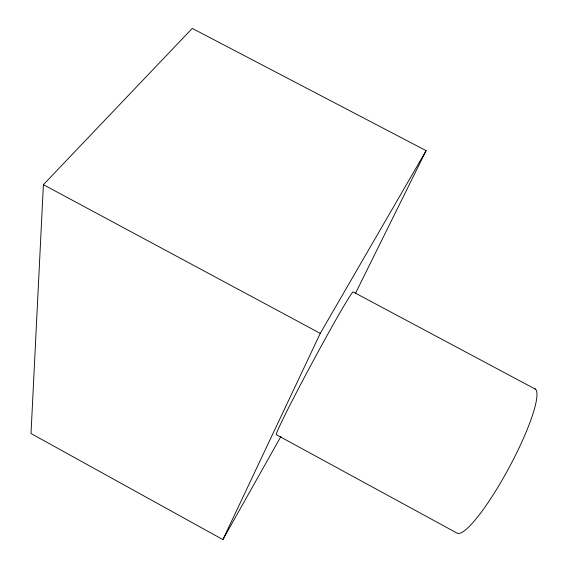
<?xml version="1.0" encoding="UTF-8"?>
<svg xmlns="http://www.w3.org/2000/svg" width="568" height="568" viewBox="0 0 568 568"><rect width="100%" height="100%" fill="white"/><g stroke="black" fill="none" stroke-linecap="round" stroke-linejoin="round"><path stroke-width="0.85" d="M355.376 293.535L426.106 150.641L192.247 28.4L43.402 184.678L31.013 433.526L222.89 539.6L280.982 436.359M222.89 539.6L320.253 333.373L426.106 150.641M535.681 389.321L353.062 291.888A81.16 2.52 -61.7 0 0 311.761 363.563A81.16 2.52 -61.7 0 0 276.233 434.626L457.361 533.281A82.055 14.747 -61.7 0 0 510.149 465.632A82.055 14.747 -61.7 0 0 534.381 388.462M43.402 184.678L320.253 333.373"/></g></svg>
